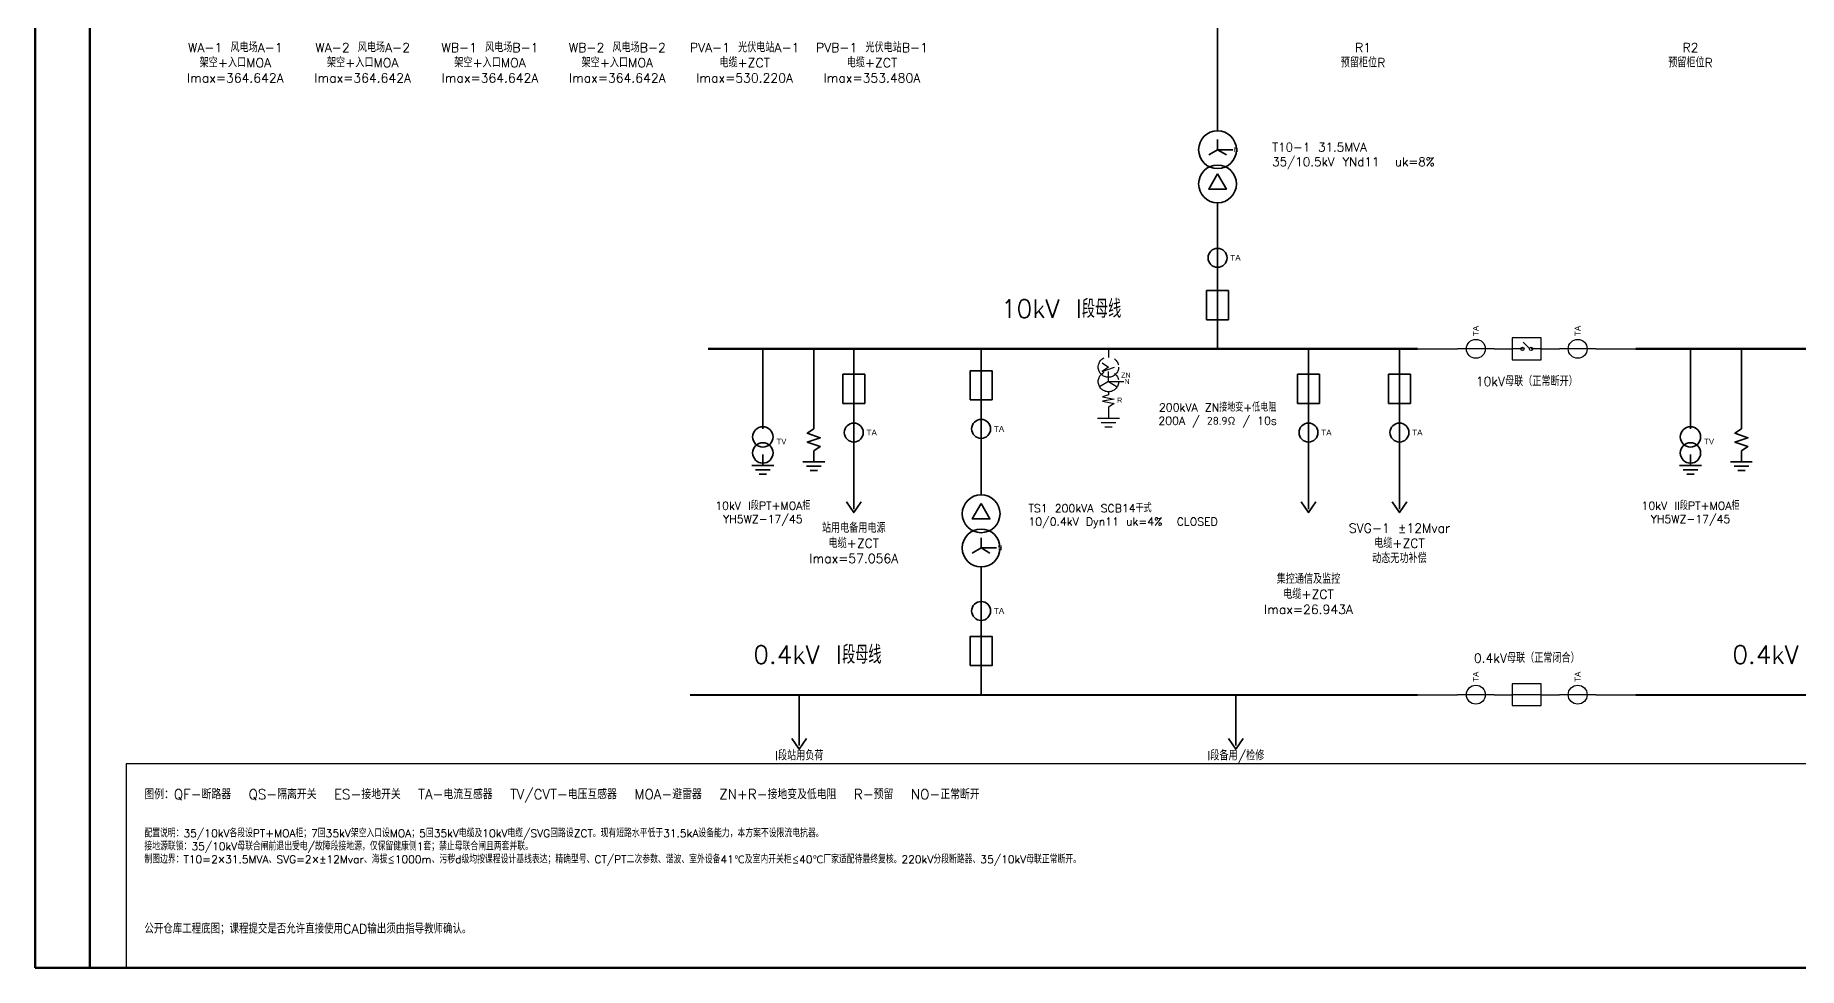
# Model space of a CAD drawing. Header units: millimetres. Extents: x 10 to 831, y 10 to 584.
# Drawn here: x 10 to 494.8, y 10 to 266.1 of the extents above; entities that cross this region are included whole.
import ezdxf

# ---------------------------------------------------------------- set-up
doc = ezdxf.new("R2010")
doc.units = ezdxf.units.MM
doc.linetypes.add('CONDITIONAL', pattern=[20, 12, -3, 2, -3])
doc.linetypes.add('RESERVED', pattern=[9, 6, -3])
for name, color, linetype, lineweight in [('E-BUS-0P4', 4, 'CONTINUOUS', 40), ('E-BUS-10', 3, 'CONTINUOUS', 50), ('E-CONDITIONAL', 5, 'CONDITIONAL', 25), ('E-CONDUCTOR', 7, 'CONTINUOUS', 35), ('E-DEVICE', 7, 'CONTINUOUS', 35), ('E-FRAME', 7, 'CONTINUOUS', 50), ('E-NOTE', 7, 'CONTINUOUS', 18), ('E-RESERVED', 8, 'RESERVED', 25), ('E-SYMBOL', 6, 'CONTINUOUS', 25), ('E-TEXT', 7, 'CONTINUOUS', 18), ('E-TITLE', 7, 'CONTINUOUS', 25)]:
    doc.layers.add(name, color=color, linetype=linetype, lineweight=lineweight)
doc.styles.add('HZTXT', font='txt.shx', dxfattribs={"bigfont": 'gbcbig.shx'})
doc.styles.add('LATIN', font='arial.ttf')

# ---------------------------------------------------------------- blocks, each defined once
blk = doc.blocks.new('SLD_CT')
at = {"color": 0, "lineweight": -2}
blk.add_line((0, -5), (0, 5), dxfattribs=at)
blk.add_circle((0, 0), 2.6, dxfattribs=at)
at = {"color": 0, "lineweight": -2, "style": 'LATIN'}
blk.add_text('TA', height=1.6, dxfattribs=at).set_placement((3.5, -0.8))
at = {"flags": 1}
for tag, p in [('TYPE', (0, -21)), ('BAY_ID', (0, -20)), ('STATE', (0, -22)), ('STATUS', (0, -23)), ('SECTION', (0, -24))]:
    blk.add_attdef(tag, p, '', height=0.1, dxfattribs=at)
blk = doc.blocks.new('SLD_CB_OPEN')
at = {"color": 0, "lineweight": -2}
for p, q in [((0, 1.2), (0, 4)), ((0, -0.8), (1.8, 1)), ((0, -4), (0, -1.2))]:
    blk.add_line(p, q, dxfattribs=at)
blk.add_lwpolyline([(-3, -4), (3, -4), (3, 4), (-3, 4)], close=True, dxfattribs=at)
for centre in [(0, 1.2), (0, -1.2)]:
    blk.add_circle(centre, 0.45, dxfattribs=at)
at = {"flags": 1}
for tag, p in [('TYPE', (0, -21)), ('BAY_ID', (0, -20)), ('STATE', (0, -22)), ('STATUS', (0, -23)), ('SECTION', (0, -24))]:
    blk.add_attdef(tag, p, '', height=0.1, dxfattribs=at)
blk = doc.blocks.new('SLD_CB_CLOSED')
at = {"color": 0, "lineweight": -2}
blk.add_line((0, -4), (0, 4), dxfattribs=at)
blk.add_lwpolyline([(-3, -4), (3, -4), (3, 4), (-3, 4)], close=True, dxfattribs=at)
at = {"flags": 1}
for tag, p in [('TYPE', (0, -21)), ('BAY_ID', (0, -20)), ('STATE', (0, -22)), ('STATUS', (0, -23)), ('SECTION', (0, -24))]:
    blk.add_attdef(tag, p, '', height=0.1, dxfattribs=at)
blk = doc.blocks.new('SLD_TX_YND11')
at = {"color": 0, "lineweight": -2}
for p, q in [((0, 13), (0, 9.7)), ((0, 4.7), (0, 7.5)), ((0, 4.7), (-2.42, 3.3)), ((0, 4.7), (2.42, 3.3)), ((0, 4.7), (4.2, 4.7)), ((0, -9.7), (0, -13))]:
    blk.add_line(p, q, dxfattribs=at)
blk.add_lwpolyline([(0, -1.9), (-2.42, -6.1), (2.42, -6.1)], close=True, dxfattribs=at)
for centre in [(0, 4.7), (0, -4.7)]:
    blk.add_circle(centre, 5.2, dxfattribs=at)
at = {"color": 0, "lineweight": -2, "style": 'LATIN'}
blk.add_text('N', height=1.35, dxfattribs=at).set_placement((4.45, 4.05))
at = {"flags": 1}
for tag, p in [('TYPE', (0, -21)), ('BAY_ID', (0, -20)), ('STATE', (0, -22)), ('STATUS', (0, -23)), ('SECTION', (0, -24))]:
    blk.add_attdef(tag, p, '', height=0.1, dxfattribs=at)
blk = doc.blocks.new('SLD_PT')
at = {"color": 0, "lineweight": -2}
for p, q in [((0, 6), (0, 3)), ((0, -4), (0, -7)), ((0, -6.4), (0, -4.8)), ((-3, -7), (3, -7)), ((-2, -8.2), (2, -8.2)), ((-1, -9.4), (1, -9.4))]:
    blk.add_line(p, q, dxfattribs=at)
for centre in [(0, 0.8), (0, -3.6)]:
    blk.add_circle(centre, 2.8, dxfattribs=at)
at = {"color": 0, "lineweight": -2, "style": 'LATIN'}
blk.add_text('TV', height=1.5, dxfattribs=at).set_placement((3.8, -1.2))
at = {"flags": 1}
for tag, p in [('TYPE', (0, -21)), ('BAY_ID', (0, -20)), ('STATE', (0, -22)), ('STATUS', (0, -23)), ('SECTION', (0, -24))]:
    blk.add_attdef(tag, p, '', height=0.1, dxfattribs=at)
blk = doc.blocks.new('SLD_LA')
at = {"color": 0, "lineweight": -2}
for p, q in [((0, 6), (0, 3)), ((0, -3), (0, -6)), ((0, -3), (0, -3)), ((-3, -6), (3, -6)), ((-2, -7.2), (2, -7.2)), ((-1, -8.4), (1, -8.4))]:
    blk.add_line(p, q, dxfattribs=at)
blk.add_lwpolyline([(0, 3), (-1.8, 1.8), (1.8, 0.6), (-1.8, -0.6), (1.8, -1.8), (0, -3)], dxfattribs=at)
at = {"flags": 1}
for tag, p in [('TYPE', (0, -21)), ('BAY_ID', (0, -20)), ('STATE', (0, -22)), ('STATUS', (0, -23)), ('SECTION', (0, -24))]:
    blk.add_attdef(tag, p, '', height=0.1, dxfattribs=at)
blk = doc.blocks.new('SLD_ARROW_DOWN')
at = {"color": 0, "lineweight": -2}
blk.add_line((0, 5), (0, -4), dxfattribs=at)
blk.add_lwpolyline([(-2, -2), (0, -5), (2, -2)], dxfattribs=at)
at = {"flags": 1}
for tag, p in [('TYPE', (0, -21)), ('BAY_ID', (0, -20)), ('STATE', (0, -22)), ('STATUS', (0, -23)), ('SECTION', (0, -24))]:
    blk.add_attdef(tag, p, '', height=0.1, dxfattribs=at)
blk = doc.blocks.new('SLD_TX_DYN11')
at = {"color": 0, "lineweight": -2}
for p, q in [((0, 13), (0, 9.7)), ((0, -4.7), (-2.42, -6.1)), ((0, -4.7), (0, -1.9)), ((0, -4.7), (2.42, -6.1)), ((0, -4.7), (4.2, -4.7)), ((0, -9.7), (0, -13))]:
    blk.add_line(p, q, dxfattribs=at)
blk.add_lwpolyline([(0, 7.5), (-2.42, 3.3), (2.42, 3.3)], close=True, dxfattribs=at)
for centre in [(0, 4.7), (0, -4.7)]:
    blk.add_circle(centre, 5.2, dxfattribs=at)
at = {"color": 0, "lineweight": -2, "style": 'LATIN'}
blk.add_text('N', height=1.35, dxfattribs=at).set_placement((4.45, -5.35))
at = {"flags": 1}
for tag, p in [('TYPE', (0, -21)), ('BAY_ID', (0, -20)), ('STATE', (0, -22)), ('STATUS', (0, -23)), ('SECTION', (0, -24))]:
    blk.add_attdef(tag, p, '', height=0.1, dxfattribs=at)
blk = doc.blocks.new('SLD_GROUNDING_TX_RESISTOR')
at = {"color": 0, "lineweight": -2}
for p, q in [((0, 9), (0, 6.6)), ((0, 0), (-2.42, -1.4)), ((0, 0), (0, 2.8)), ((0, 0), (2.42, -1.4)), ((0, 0), (4.2, 0)), ((0, -2.8), (0, -3.6)), ((0, -7), (0, -10)), ((-3, -10), (3, -10)), ((-2, -11.2), (2, -11.2)), ((-1, -12.4), (1, -12.4))]:
    blk.add_line(p, q, dxfattribs=at)
for points in [[(-1.7, 5.2), (0, 4), (-1.7, 2.8), (1.7, 4)], [(0, -3.6), (-1.6, -4.2), (1.6, -4.8), (-1.6, -5.4), (1.6, -6), (0, -7)]]:
    blk.add_lwpolyline(points, dxfattribs=at)
for centre in [(0, 4), (0, 0)]:
    blk.add_circle(centre, 2.8, dxfattribs=at)
at = {"color": 0, "lineweight": -2, "style": 'LATIN'}
for s, height, p in [('ZN', 1.4, (3.5, 1.1)), ('N', 1.35, (4.45, -0.65)), ('R', 1.4, (2.4, -5.8))]:
    blk.add_text(s, height=height, dxfattribs=at).set_placement(p)
at = {"flags": 1}
for tag, p in [('TYPE', (0, -21)), ('BAY_ID', (0, -20)), ('STATE', (0, -22)), ('STATUS', (0, -23)), ('SECTION', (0, -24))]:
    blk.add_attdef(tag, p, '', height=0.1, dxfattribs=at)

msp = doc.modelspace()

# ---------------------------------------------------------------- linework, layer by layer
at = {"layer": 'E-BUS-0P4'}
for p, q in [((190, 85), (390, 85)), ((450, 85), (650, 85))]:
    msp.add_line(p, q, dxfattribs=at)
at = {"layer": 'E-BUS-10'}
for p, q in [((195, 180), (390, 180)), ((450, 180), (645, 180))]:
    msp.add_line(p, q, dxfattribs=at)
at = {"layer": 'E-CONDUCTOR'}
for p, q in [((335, 243), (335, 300)), ((335, 210), (335, 217)), ((335, 196), (335, 200)), ((335, 180), (335, 188)), ((210, 180), (210, 161)), ((235, 173), (235, 180)), ((270, 174), (270, 180)), ((360, 173), (360, 180)), ((385, 173), (385, 180)), ((465, 180), (465, 161)), ((235, 162), (235, 165)), ((270, 163), (270, 166)), ((360, 162), (360, 165)), ((385, 162), (385, 165)), ((235, 145), (235, 152)), ((270, 150), (270, 153)), ((360, 145), (360, 152)), ((385, 145), (385, 152)), ((270, 150), (270, 143)), ((270, 113), (270, 117)), ((270, 101), (270, 103)), ((270, 85), (270, 93)), ((220, 85), (220, 80)), ((340, 85), (340, 80))]:
    msp.add_line(p, q, dxfattribs=at)
at = {"layer": 'E-DEVICE'}
for points in [[(210, 180), (224, 180), (224, 161)], [(465, 180), (479, 180), (479, 161)]]:
    msp.add_lwpolyline(points, dxfattribs=at)
at = {"layer": 'E-FRAME'}
for points in [[(10, 10), (831, 10), (831, 584), (10, 584)], [(25, 10), (831, 10), (831, 584), (25, 584)]]:
    msp.add_lwpolyline(points, close=True, dxfattribs=at)
at = {"layer": 'E-SYMBOL'}
for p, q in [((390, 180), (401, 180)), ((411, 180), (416, 180)), ((424, 180), (429, 180)), ((439, 180), (450, 180)), ((390, 85), (401, 85)), ((411, 85), (416, 85)), ((424, 85), (429, 85)), ((439, 85), (450, 85))]:
    msp.add_line(p, q, dxfattribs=at)
at = {"layer": 'E-TITLE'}
msp.add_lwpolyline([(35, 10), (641, 10), (641, 66), (35, 66)], close=True, dxfattribs=at)

# ---------------------------------------------------------------- block references
at = {"layer": 'E-CONDITIONAL'}
msp.add_blockref('SLD_GROUNDING_TX_RESISTOR', (305, 171), dxfattribs=at)
at = {"layer": 'E-CONDUCTOR'}
for name, p in [('SLD_CT', (335, 205)), ('SLD_CB_CLOSED', (335, 192)), ('SLD_CB_CLOSED', (235, 169)), ('SLD_CB_CLOSED', (270, 170)), ('SLD_CB_CLOSED', (360, 169)), ('SLD_CB_CLOSED', (385, 169)), ('SLD_CT', (235, 157)), ('SLD_CT', (270, 158)), ('SLD_CT', (360, 157)), ('SLD_CT', (385, 157)), ('SLD_ARROW_DOWN', (235, 140)), ('SLD_ARROW_DOWN', (360, 140)), ('SLD_ARROW_DOWN', (385, 140)), ('SLD_CT', (270, 108)), ('SLD_CB_CLOSED', (270, 97)), ('SLD_ARROW_DOWN', (220, 75)), ('SLD_ARROW_DOWN', (340, 75))]:
    msp.add_blockref(name, p, dxfattribs=at)
at = {"layer": 'E-DEVICE'}
for name, p in [('SLD_TX_YND11', (335, 230)), ('SLD_PT', (210, 155)), ('SLD_LA', (224, 155)), ('SLD_PT', (465, 155)), ('SLD_LA', (479, 155)), ('SLD_TX_DYN11', (270, 130))]:
    msp.add_blockref(name, p, dxfattribs=at)
at = {"layer": 'E-SYMBOL', "rotation": 90}
for name, p in [('SLD_CT', (406, 180)), ('SLD_CT', (434, 180)), ('SLD_CB_OPEN', (420, 180)), ('SLD_CT', (406, 85)), ('SLD_CB_CLOSED', (420, 85)), ('SLD_CT', (434, 85))]:
    msp.add_blockref(name, p, dxfattribs=at)

# ---------------------------------------------------------------- texts
at = {"layer": 'E-NOTE', "style": 'HZTXT'}
for s, insert, char_height, width, attachment_point in [('10kV母联（正常断开）', (420, 171), 2.5, 90, 5), ('200kVA ZN接地变+低电阻\\P200A / 28.9Ω / 10s', (335, 165), 2.2, 42, 2), ('0.4kV母联（正常闭合）', (420, 95), 2.5, 90, 5), ('图例：QF-断路器  QS-隔离开关  ES-接地开关  TA-电流互感器  TV/CVT-电压互感器  MOA-避雷器  ZN+R-接地变及低电阻  R-预留  NO-正常断开', (40, 59), 2.7, 590, 1), ('配置说明：35/10kV各段设PT+MOA柜；7回35kV架空入口设MOA；5回35kV电缆及10kV电缆/SVG回路设ZCT。现有短路水平低于31.5kA设备能力，本方案不设限流电抗器。\\P接地源联锁：35/10kV母联合闸前退出受电/故障段接地源，仅保留健康侧1套；禁止母联合闸且两套并联。\\P制图边界：T10=2×31.5MVA、SVG=2×±12Mvar、海拔≤1000m、污秽d级均按课程设计基线表达；精确型号、CT/PT二次参数、谐波、室外设备41℃及室内开关柜≤40℃厂家适配待最终复核。220kV分段断路器、35/10kV母联正常断开。', (40, 48), 2.15, 590, 1), ('公开仓库工程底图；课程提交是否允许直接使用CAD输出须由指导教师确认。', (40, 22), 2.6, 590, 1)]:
    msp.add_mtext(s, dxfattribs=dict(at, insert=insert, char_height=char_height, width=width, attachment_point=attachment_point))
at = {"layer": 'E-RESERVED', "char_height": 2.5, "width": 30, "attachment_point": 2, "style": 'HZTXT'}
for s, insert in [('R1\\P预留柜位R', (375, 264)), ('R2\\P预留柜位R', (465, 264))]:
    msp.add_mtext(s, dxfattribs=dict(at, insert=insert))
at = {"layer": 'E-TEXT', "style": 'HZTXT'}
for s, insert, char_height, width, attachment_point in [('WA-1 风电场A-1\\P架空+入口MOA\\PImax=364.642A', (65, 264), 2.5, 32, 2), ('WA-2 风电场A-2\\P架空+入口MOA\\PImax=364.642A', (100, 264), 2.5, 32, 2), ('WB-1 风电场B-1\\P架空+入口MOA\\PImax=364.642A', (135, 264), 2.5, 32, 2), ('WB-2 风电场B-2\\P架空+入口MOA\\PImax=364.642A', (170, 264), 2.5, 32, 2), ('PVA-1 光伏电站A-1\\P电缆+ZCT\\PImax=530.220A', (205, 264), 2.5, 32, 2), ('PVB-1 光伏电站B-1\\P电缆+ZCT\\PImax=353.480A', (240, 264), 2.5, 32, 2), ('T10-1 31.5MVA\\P35/10.5kV YNd11  uk=8%', (350, 233), 2.4, 62, 4), ('10kV I段母线', (292, 191), 5, 195, 5), ('10kV I段PT+MOA柜\\PYH5WZ-17/45', (210, 138), 2.2, 40, 2), ('TS1 200kVA SCB14干式\\P10/0.4kV Dyn11 uk=4%  CLOSED', (283, 134), 2.2, 54, 4), ('10kV II段PT+MOA柜\\PYH5WZ-17/45', (465, 138), 2.2, 40, 2), ('站用电备用电源\\P电缆+ZCT\\PImax=57.056A', (235, 132), 2.5, 56, 2), ('SVG-1 ±12Mvar\\P电缆+ZCT\\P动态无功补偿', (385, 132), 2.5, 48, 2), ('集控通信及监控\\P电缆+ZCT\\PImax=26.943A', (360, 118), 2.5, 56, 2), ('0.4kV I段母线', (225, 96), 5, 200, 5), ('0.4kV II段母线', (495, 96), 5, 200, 5), ('I段站用负荷', (220, 69.5), 2.5, 50, 2), ('I段备用/检修', (340, 69.5), 2.5, 50, 2)]:
    msp.add_mtext(s, dxfattribs=dict(at, insert=insert, char_height=char_height, width=width, attachment_point=attachment_point))

doc.saveas('drawing.dxf')
